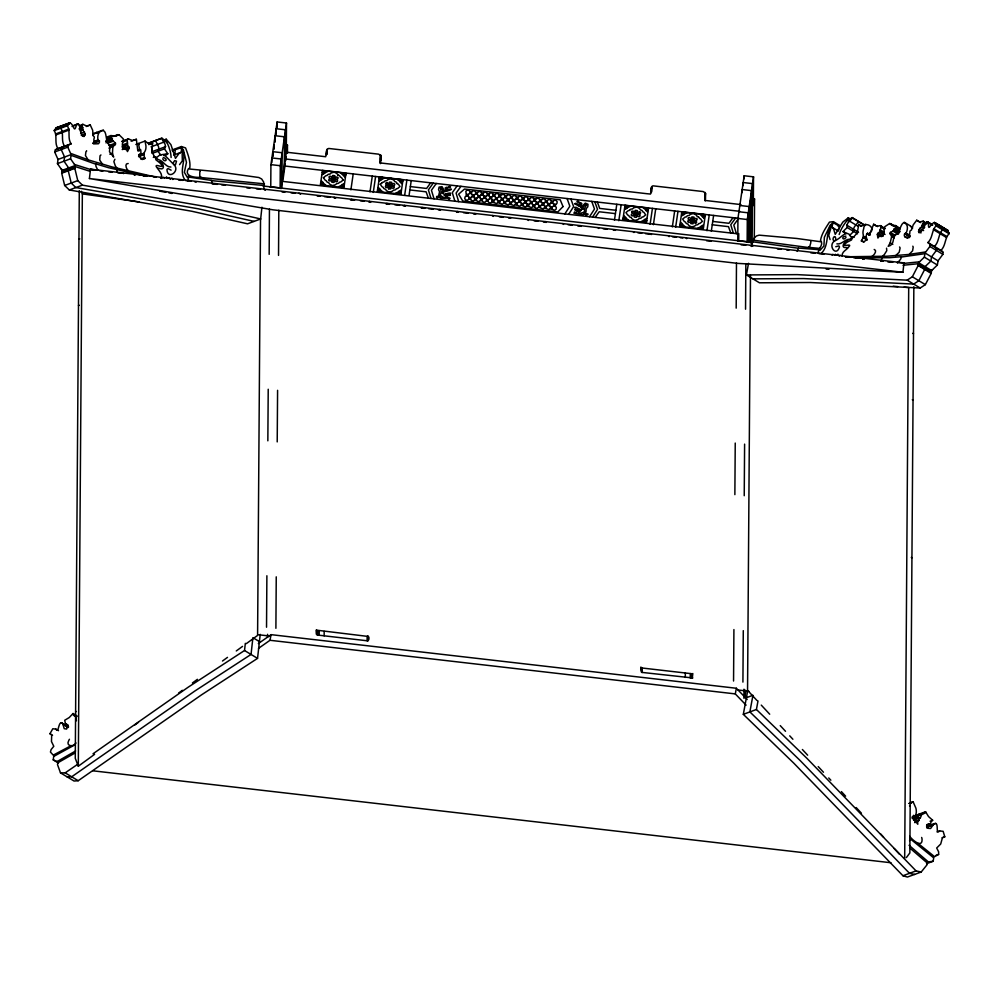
<?xml version="1.0" encoding="UTF-8"?>
<svg xmlns="http://www.w3.org/2000/svg" width="999" height="999" viewBox="0 0 999 999"><rect width="100%" height="100%" fill="white"/><g stroke="black" fill="none" stroke-linecap="round" stroke-linejoin="round"><path stroke-width="1.5" d="M749.675 240.871L750.274 232.492A50.35 2.872 -83.4 0 1 750.424 231.83L750.424 235.739M79.296 190.659L75.275 758.316L78.297 766.221L94.593 754.332M78.297 766.221L82.343 193.881L81.331 191.246M260.539 219.006L257.592 635.414L246.316 643.643M269.443 209.141L269.168 254.333M267.557 637.337L267.582 634.315M270.754 187.337L270.916 164.635L277.135 121.953L286.501 123.027L286.301 151.798L287.45 144.843L287.487 153.359M271.853 162.612L271.89 157.929L281.256 159.016L281.044 188.636M272.764 156.344L272.802 151.673L282.168 152.747L281.93 187.05M275.125 141.983L275.125 135.727L284.49 136.801L284.278 167.982M276.111 134.952L276.149 128.721L285.514 129.795L285.289 160.976M277.098 128.009L277.135 121.953M278.808 210.227L278.534 255.407M280.12 188.424L280.282 165.709L286.501 123.027M316.745 634.627L316.408 629.795L316.371 634.228L317.67 635.064L367.182 640.784C369.58 641.358 369.618 635.014 367.22 636.338L316.77 630.194M317.67 635.064L317.694 630.631M319.18 635.252L319.218 630.806M326.473 154.121L326.86 149.675L328.671 148.451L378.683 154.171L380.881 155.694L379.932 162.887L646.977 193.719L650.499 194.068L651.61 186.888L652.909 185.826L703.271 191.571L705.544 193.307L704.72 200.399L740.933 204.583M326.636 154.683L326.661 150.25M326.86 149.675L326.835 154.121L327.123 149.226M324.151 635.814L324.176 631.38M367.182 640.784L367.22 636.338M367.657 640.796L367.694 636.363M368.082 640.709L368.107 636.263M380.282 154.67L380.432 163.636M380.532 159.365L380.569 154.932M380.819 160.989L380.769 155.27M380.869 160.664L380.881 155.694M640.859 667.107L641.795 672.389L692.794 677.959M641.42 672.202L641.121 667.482M641.795 672.389L641.445 667.757M642.257 672.477L641.82 667.944M651.311 192.745L651.435 187.725M651.398 192.158L651.61 186.888M651.785 186.501L651.448 191.833M685.289 677.434L685.326 672.989M690.259 677.996L690.297 673.563L642.282 668.031M691.783 678.171L691.808 673.738L690.297 673.563M692.295 678.134L692.831 673.513M705.269 200.886L705.069 192.407M705.506 199.276L705.544 193.307M736.475 262.949L736.188 308.142M737.774 241.159L737.936 218.444L744.168 175.762L753.533 176.835L753.321 205.607L754.482 198.651L754.57 199.325L754.282 239.935M738.711 241.358L738.761 233.566M742.132 192.645L742.157 189.535L751.523 190.609L751.148 243.619M743.156 185.639L743.181 182.53L752.547 183.604L752.122 242.844M744.143 178.796L744.168 175.762M745.841 264.036L745.554 309.215M743.905 698.276L743.98 689.198M747.14 242.233L747.302 219.518L753.533 176.835M744.904 689.847L744.842 697.639L745.754 691.37M748.064 242.445L748.276 212.824L738.91 211.751M748.938 242.42L749.188 206.556L739.822 205.482M749.4 242.195L749.4 238.749L749.088 240.047A51.261 2.922 -83.4 0 0 748.925 240.821L748.925 240.821M749.612 211.576L749.238 218.981A51.261 2.922 -83.4 0 1 749.075 220.392L749.063 220.504M750.636 204.533L750.586 208.866A50.35 2.872 -83.4 0 1 750.436 210.14L749.874 213.574L749.887 209.653M750.486 275.474L747.552 690.321L757.042 700.561M751.248 234.578L751.535 193.856L749.138 210.277M904.682 858.328L908.703 287.55L904.045 287.15M913.848 286.701L909.852 852.934L906.393 857.567M869.63 234.865A10.202 6.044 -58.8 0 1 870.204 232.63C876.498 227.547 863.935 219.955 863.698 228.696A10.202 6.044 -58.8 0 0 863.311 234.99L863.148 237.625L861.275 241.109L863.573 241.908L867.07 239.698L866.071 236.476L866.545 234.628L867.582 233.229L869.018 235.24L869.517 234.578L873.65 224.238L876.623 226.249L880.369 225.624L881.393 226.249L879.445 232.118L877.297 234.278L877.921 238.037L879.744 235.639L881.892 236.438L883.366 234.952L884.752 226.723L889.622 223.514L892.357 225.574L895.279 225.437L896.34 226.074L895.966 227.522L892.956 231.106L890.371 232.417L890.084 233.691L891.657 236.426L890.209 242.844L888.173 246.316C895.703 244.668 891.57 236.438 896.066 234.328C900.261 233.079 901.11 218.531 906.155 224.101L906.967 225.387A9.728 5.769 -58.8 0 1 906.655 231.793C906.018 233.966 903.158 233.529 904.694 236.651L908.89 237.849L908.678 235.002C911.213 233.729 908.253 230.944 911.463 230.007L913.236 224.85L916.707 220.242L919.654 221.953L923.163 221.154L923.838 221.678L921.69 226.661L918.743 229.795L919.018 232.792C924.2 231.231 923.126 223.526 927.596 221.803L928.483 222.54C928.258 232.68 929.794 224.213 934.39 222.415L936.038 225.836C931.605 230.394 932.854 237.862 927.909 242.545L941.745 250.836L942.881 252.085L942.894 254.333L938.036 260.839L937.374 265.022L931.617 270.567L931.18 273.401L925.361 284.64L920.179 288.024L810.264 282.505L759.44 282.792L746.428 274.925L748.513 263.299M935.239 223.926L948.251 231.793L949.05 233.704C944.617 238.262 945.866 245.729 940.921 250.412M751.023 201.935L750.998 205.719L751.285 204.37A26.561 1.511 -83.4 0 0 751.485 203.247L751.498 203.134M586.176 215.172L586.413 214.098A1.848 1.636 0.4 0 0 584.989 214.111L584.278 214.048A1.636 1.449 0.4 0 1 582.654 214.523L573.913 213.237L574.675 211.888L575.736 212.675L577.872 211.613L574.725 209.665L576.273 209.578L574.7 207.492L576.061 207.268L581.368 210.215L578.384 209.328L580.631 210.964L579.333 210.552A2.085 1.848 0.4 0 1 579.532 210.839L579.582 211.001M122.003 141.296L128.571 138.998L132.505 140.509L136.364 139.286L137.75 150.275L138.099 151.024L140.759 149.862L140.959 152.934L138.686 154.982L140.484 158.079L144.805 158.554L143.819 154.745L144.443 152.16A10.202 6.856 69.7 0 0 145.954 145.991L145.03 141.071L135.852 144.48M684.078 213.823L684.04 213.798A1.923 1.698 0.4 0 0 684.49 214.073L685.963 213.299M108.916 148.152L112.85 146.703L115.422 144.43L115.497 143.132L112.487 140.422L110.889 135.564L115.409 136.051L119.043 134.728L123.414 138.998L122.452 143.307L122.815 148.376L126.186 148.814L127.46 151.573L129.296 148.102L127.597 145.492L127.248 139.361M72.59 125.849L77.835 123.901C82.105 126.398 78.821 134.066 83.904 136.563L85.127 133.741L82.842 130.007L82.005 124.675L82.917 124.351L86.513 125.961L90.285 125.025L92.682 130.307L93.057 135.714C96.304 137.412 92.17 139.323 94.58 141.209L93.481 143.893L98.464 143.756C101.074 141.009 97.865 140.946 97.79 138.599A9.728 6.543 69.7 0 1 99.4 132.343L100.687 131.294C108.529 127.31 103.896 143.806 110.764 145.829L109.927 146.353L109.49 151.773L113.661 157.08L112.475 153.247L112.85 146.703M268.219 389.248L267.844 440.834M266.883 575.761L266.533 627.222M277.585 390.322L277.21 441.908M276.248 576.835L275.899 628.296M735.239 443.057L734.864 494.642M733.915 629.57L733.553 681.031M744.605 444.13L744.23 495.716M743.281 630.644L742.919 682.105M749.824 228.671L749.475 232.193M261.925 207.23L260.664 218.956L247.552 223.813L191.796 211.251L69.306 189.985L64.66 185.477L61.701 173.227L62.1 170.379L57.455 163.636L58.017 159.453L54.683 151.985L55.382 149.825L57.005 148.901L71.141 143.831C67.145 138.137 70.792 131.119 67.333 125.749L70.18 122.852C74.538 125.624 73.926 134.203 76.636 124.388L77.835 123.901M63.624 125.275L60.777 128.172C64.236 133.541 60.602 140.559 64.585 146.254L61.926 147.402L61.226 149.563L64.573 157.018L64.011 161.214L68.656 167.957L68.257 170.792L71.216 183.054L75.862 187.562L198.351 208.816L254.108 221.391M260.664 218.956L204.895 206.393L82.418 185.14L77.772 180.619L74.813 168.369L75.2 165.522L70.567 158.779L71.116 154.595L67.782 147.128L68.481 144.967L71.141 143.831M58.516 730.694L55.907 729.12L52.81 728.746L49.95 733.703L51.686 735.064L51.473 741.545L53.796 746.29L51.124 749.562L50.425 752.047L53.796 755.731L53.234 759.877L57.905 761.825L57.517 764.647L60.502 772.864L74.051 781.031L78.197 780.719L201.436 694.904L257.542 658.378L260.227 634.365M948.251 231.793L948.063 230.532L935.052 222.665M750.249 220.117L750.299 220.717M443.231 193.182L443.668 191.945L445.329 191.421M750.012 224.126L749.737 226.81L749.949 225.337M173.464 163.461L173.476 163.337A6.781 4.558 69.7 0 1 173.726 162.013L174.65 160.652L176.498 161.176L175.537 164.573L173.988 164.748L165.522 156.069A14.123 9.503 69.7 0 0 164.036 155.394L163.811 155.32M862.686 258.479L862.661 258.766A6.618 3.921 -58.8 0 1 862.624 259.091M76.149 716.795L73.551 715.222L73.039 713.511L76.948 715.871M749.799 226.661L749.575 230.806M323.339 173.913L322.415 174.563M379.258 181.081L380.194 180.357M881.792 258.192L881.767 258.491A6.306 3.734 -58.8 0 1 881.48 259.802L881.006 261.026M751.111 221.828L749.3 234.428L749.387 221.728L751.198 209.428M749.774 219.28L749.987 218.057M749.687 225.974L749.737 225.549M703.546 217.782L704.258 218.556M263.923 188.761L263.686 182.093L261.676 179.008L258.853 177.51L216.521 171.616L189.598 169.031C191.046 162.013 187.937 154.483 185.589 147.927L181.381 146.541L172.215 149.937M749.75 219.493L749.824 220.267A18.969 1.086 -83.4 0 0 749.937 219.892L749.949 219.855M751.373 221.84L748.925 239.96M751.36 223.277L750.099 232.068M71.591 155.507L95.854 164.223A6.144 4.133 69.7 0 0 96.041 166.533L97.902 170.354M750.224 223.888L750.699 212.812L749.774 228.346L750.686 221.803L750.686 224.438L750.324 226.586L750.461 223.639L749.662 229.558M93.019 753.77L188.424 687.037L244.53 650.511L245.329 643.319M749.05 221.441L751.485 204.758M749.05 222.877L751.473 206.194M89.41 178.546L90.509 169.181L904.008 262.912L902.909 272.277L738.336 263.436L273.039 209.827L89.41 178.546L902.909 272.277M858.84 224.213L857.204 233.054L853.208 237.45L851.473 237.6L849.45 234.378L842.981 231.606L847.164 227.51L857.579 233.803M751.548 246.441L752.384 241.758L798.388 248.252A7.767 4.608 -58.8 0 1 798.213 249.138L797.127 251.373M751.348 224.9L751.323 225.05A26.561 1.511 -83.4 0 0 751.123 226.711L750.798 233.142M831.018 226.348L831.006 226.498A58.192 34.515 -58.8 0 1 830.631 229.021L828.745 235.327L830.069 239.573M449.063 199.088L447.589 198.164L441.308 198.239A1.636 1.449 0.4 0 1 439.922 197.44L439.16 197.303A1.848 1.636 0.4 0 0 437.787 196.978C438.249 198.801 434.877 197.053 437.325 196.753C434.84 194.73 445.067 199.65 438.748 195.18L439.572 191.746L438.549 189.648L439.073 187.1L442.008 186.613L444.068 190.122L445.367 190.572L446.166 189.947L445.104 188.099L446.503 187.213C448.251 188.561 448.239 185.764 450.124 186.576C452.035 187.088 448.039 187.587 446.703 188.549A2.922 2.572 0.4 0 1 447.365 190.322L445.579 191.408L443.081 190.934L441.408 187.837L440.297 187.75L441.246 191.945L440.359 194.867C441.283 197.028 446.865 199.176 445.804 195.479M831.855 227.135L833.416 221.666L839.922 225.599L838.361 231.069L831.855 227.135L833.553 228.858L835.251 234.353L842.844 222.065L848.326 217.782L850.923 219.355M926.71 827.921L928.121 825.936L929.844 826.485M926.76 862.761L926.597 863.685L933.153 861.263L933.815 857.13L938.635 854.382L938.623 851.81L936.687 848.014L940.708 844.005L942.444 837.699L944.779 836.812L943.143 831.33L939.634 830.931C934.889 835.676 939.847 820.504 933.865 823.95L930.606 828.521L927.871 828.283L927.596 824.587L930.531 823.875L931.118 821.615L932.666 820.266L928.508 816.533L925.586 811.737L912.487 816.595M272.752 155.382L273.189 152.397M273.614 149.413L274.275 144.942M274.713 141.958L275.15 138.973M272.739 156.543L273.164 153.596M273.813 149.188L274.238 146.241M281.044 188.174L286.301 152.198L325.686 156.731L326.536 150.874M285.277 163.399L282.792 181.406L738.161 233.866M285.677 160.689L286.263 156.631M350.886 189.86L353.209 173.913M369.992 191.845L372.29 176.111M373.264 192.432L375.599 176.486M404.77 194.518L406.88 180.095M409.128 195.017L411.238 180.594M468.081 196.104L469.105 197.44L468.856 199.163L467.482 200.2L465.784 200L464.76 198.664L465.01 196.978L466.383 195.916L465.846 191.209L467.22 190.147L468.918 190.347L469.942 191.683L469.692 193.394L468.319 194.43L466.608 194.243M468.331 194.443L468.081 196.154L466.358 195.966M474.15 195.117L472.427 194.917L471.416 193.581L471.665 191.883L473.039 190.834L474.737 191.034L475.761 192.357L475.512 194.068L474.138 195.117L474.675 199.825L473.301 200.874L471.603 200.674L470.579 199.35L470.816 197.64L472.19 196.591M472.427 194.917L472.177 196.628L473.901 196.828M483.828 197.939L482.455 198.988L480.731 198.789L480.482 200.499L479.108 201.548L477.41 201.348L476.386 200.012L476.635 198.314L474.925 198.114M483.041 194.93L483.291 193.219L484.665 192.17L486.363 192.37L487.387 193.706L487.137 195.404L485.764 196.453L481.331 194.73L481.58 193.019L480.544 191.696L478.846 191.508L477.472 192.557L477.222 194.268L475.512 194.068M476.635 198.326L478.009 197.265L478.246 195.592L477.235 194.256M480.731 198.789L479.707 197.465L479.957 195.779L481.331 194.73M485.526 198.127L486.55 199.463L486.301 201.161L484.927 202.21L483.229 202.023L482.205 200.687L482.455 198.976M484.065 196.254L483.816 197.964L485.526 198.164L485.776 196.453M491.595 197.128L489.872 196.928L488.861 195.592L489.11 193.893L490.484 192.844L492.182 193.032L493.206 194.368L492.957 196.079L491.583 197.128L492.12 201.835L490.746 202.884L489.048 202.685L488.024 201.361L488.274 199.65L489.647 198.601M489.872 196.928L489.622 198.639L491.346 198.838M493.831 202.035L494.08 200.324L495.454 199.276L497.152 199.475L498.176 200.799L497.927 202.51L496.553 203.559L492.12 201.835M500.736 195.23L500.487 196.94L501.523 198.264L503.221 198.464L504.595 197.402L504.832 195.704L503.808 194.38L499.025 195.03L498.776 196.741L497.402 197.79L495.691 197.602L494.68 196.266L494.93 194.555L493.206 194.368M495.691 197.602L495.442 199.313L497.165 199.513L497.415 197.802M499.65 202.71L499.9 200.999L501.273 199.95L502.972 200.137L503.996 201.473L503.746 203.184L502.372 204.221L497.927 202.51M501.51 198.264L501.261 199.987L502.972 200.175L503.221 198.464M505.469 203.371L505.719 201.661L507.092 200.599L508.791 200.799L509.815 202.135L509.565 203.846L508.191 204.882L503.746 203.184M506.306 197.615L506.555 195.904L507.929 194.842L509.627 195.042L510.651 196.378L510.402 198.089L509.028 199.126L504.582 197.415M507.317 198.938L507.067 200.649L508.791 200.849L509.04 199.138M511.276 204.046L511.525 202.335L512.899 201.298L514.597 201.498L515.621 202.834L515.372 204.545L513.998 205.582L509.565 203.846M512.125 198.289L512.375 196.566L513.748 195.542L515.447 195.729L516.471 197.065L516.221 198.776L514.847 199.812L510.402 198.089M513.136 199.638L512.887 201.348L514.597 201.548L514.847 199.825M517.095 204.745L517.345 203.022L518.718 201.973L520.417 202.173L521.441 203.509L521.191 205.207L519.817 206.256L515.372 204.545M517.932 198.976L518.181 197.265L519.555 196.216L521.253 196.416L522.277 197.752L522.027 199.45L520.654 200.499L516.221 198.776M518.956 200.3L518.706 202.01L520.417 202.21L520.666 200.499M522.914 205.407L523.164 203.696L524.537 202.647L526.223 202.847L527.26 204.183L527.01 205.881L525.636 206.93L521.191 205.207M523.751 199.65L524 197.939L525.374 196.89L527.072 197.078L528.096 198.414L527.847 200.125L526.473 201.174L522.027 199.45M524.762 200.974L524.512 202.685L526.236 202.884L526.485 201.174M528.721 206.081L528.971 204.37L530.344 203.321L532.042 203.509L533.066 204.845L532.817 206.556L531.443 207.605L527.01 205.881M529.57 200.324L529.82 198.601L531.193 197.552L532.892 197.752L533.916 199.088L533.666 200.787L532.292 201.835L527.847 200.125M530.581 201.648L530.332 203.359L532.055 203.559L532.305 201.835M540.359 207.417L540.609 205.707L541.982 204.658L543.681 204.857L544.705 206.194L544.455 207.892L543.081 208.941L538.636 207.218L538.886 205.507L537.862 204.183L536.163 203.983L534.79 205.045L534.54 206.756L532.817 206.556M535.377 200.986L535.626 199.276L537 198.227L538.698 198.426L539.722 199.763L539.472 201.461L538.099 202.51L533.666 200.787M536.401 202.31L536.151 204.021L537.862 204.221L538.111 202.51M541.196 201.661L541.446 199.95L542.819 198.901L544.517 199.088L545.541 200.424L545.292 202.135L543.918 203.184L539.472 201.461M542.207 202.984L541.957 204.695L543.681 204.895L543.931 203.184M546.166 208.092L546.416 206.381L547.789 205.332L549.487 205.519L550.511 206.855L550.274 208.566L548.901 209.615L544.455 207.892M547.015 202.335L547.265 200.612L548.638 199.563L550.337 199.763L551.361 201.099L551.111 202.797L549.737 203.846L545.292 202.135M548.026 203.659L547.777 205.369L549.5 205.569L549.75 203.846M551.985 208.766L552.235 207.043L553.608 205.994L555.307 206.181L556.331 207.517L556.093 209.216L554.707 210.277L550.274 208.566M552.822 202.997L553.071 201.286L554.457 200.225L556.143 200.424L557.18 201.761L556.93 203.446L555.556 204.508L551.111 202.797M553.846 204.32L553.596 206.031L555.307 206.231L555.556 204.52M614.46 220.23L616.795 204.271M618.818 220.729L621.153 204.783M650.099 224.325L652.434 208.379M653.408 224.713L655.731 208.766M672.339 226.898L674.675 210.939M675.649 227.273L677.971 211.326M706.955 230.719L709.253 214.935M711.313 231.219L713.611 215.434M749.125 211.438L751.485 195.242M749.113 213.212L751.473 197.015M749.1 215.097L751.46 198.913M749.525 241.895L751.236 230.12M749.725 242.307L751.223 232.005M749.924 242.457L751.211 233.629M55.907 729.12C58.904 734.64 58.217 719.118 62.7 723.576L64.236 728.696L66.633 729.058L67.87 725.536L65.559 724.213L64.71 720.267L69.256 717.532L73.039 713.511M927.909 242.545L929.869 244.218L929.882 246.466L925.024 252.972L924.362 257.155L918.593 262.7L918.168 265.534L912.337 276.785L907.167 280.157L797.252 274.638L746.428 274.925M173.801 155.132L174.875 154.62L175.275 149.288M163.561 140.16L166.184 139.186L170.904 144.643L175.474 158.341L179.033 153.446L181.418 152.185L181.381 146.541M182.567 151.636L182.542 151.786A58.192 39.148 69.7 0 0 182.18 154.308L182.33 160.851L179.57 164.635M264.273 185.527L211.738 180.657A7.767 5.22 69.7 0 0 211.651 181.556L211.813 183.104M152.647 142.845L151.748 151.773L154.783 156.98L156.656 157.542L159.865 154.92L167.832 153.809L164.473 148.851L152.685 153.222M924.375 253.758L901.385 257.03A6.144 3.646 -58.8 0 1 900.599 259.228L897.539 262.899M933.153 861.263L927.422 862.012L926.985 864.834L921.19 872.027L907.404 877.047L902.946 875.748L793.793 763.161L743.318 714.347L747.727 690.534M921.19 872.027L916.058 870.891L806.892 758.303L756.418 709.49L758.004 700.923M380.169 180.482L381.456 179.945L381.256 179.033M258.529 648.339L269.992 640.284L271.079 634.652L736.363 688.261L747.19 699.5M746.103 705.144L735.289 693.905L736.363 688.261M117.033 170.067L116.97 170.367A6.306 4.233 69.7 0 0 116.883 171.703L116.92 172.328M835.576 239.748L835.601 239.623A6.781 4.021 -58.8 0 0 835.738 238.286C834.964 233.291 830.756 240.572 834.677 240.884C838.461 239.385 841.071 236.363 844.33 234.29A14.123 8.379 -58.8 0 1 845.766 233.941L845.978 233.916M748.938 238.524L749.65 235.14M912.711 817.644L924.5 813.273L925.586 811.737M58.029 148.689C54.046 142.982 57.68 135.976 54.221 130.607L56.281 127.772L69.381 122.914M909.227 803.321L913.161 801.86L915.908 808.203A9.728 6.543 69.7 0 1 915.596 815.196L914.734 816.233L913.523 815.346L913.635 818.843L917.806 824.262L917.594 820.816C922.314 819.367 915.808 815.421 913.223 819.605M924.5 813.273L922.139 813.636L920.366 817.806L915.121 819.742M445.267 195.592L445.379 195.379A2.085 1.848 0.4 0 1 445.654 195.142L444.305 195.242L448.014 194.468M341.608 173.626L342.819 174.713A1.923 1.698 0.4 0 0 343.294 174.563L343.331 174.538M398.439 180.232L399.65 181.294A1.923 1.698 0.4 0 0 400.124 181.144L400.162 181.131M818.393 253.384C817.357 248.976 822.901 246.229 821.478 241.895A12.675 7.517 -58.8 0 0 821.116 241.258M839.16 234.49L840.134 231.855A31.731 18.819 -58.8 0 1 841.72 228.459L843.918 224.775A35.327 20.954 -58.8 0 1 845.716 222.215L846.153 221.641M151.898 153.097L151.91 148.963M166.184 139.186L167.058 142.944L162.05 138.062L148.401 143.219L161.501 138.362L165.01 144.106L165.534 146.678L164.473 148.851M913.81 820.229L915.584 816.071L917.681 815.684M333.004 175.524L334.54 175.699A1.748 1.548 0.4 0 1 334.927 175.886L334.665 177.085A8.229 7.268 0.4 0 1 334.103 177.485L334.103 177.485M842.082 256.156C841.795 251.124 846.74 250.324 848.913 246.641C853.134 242.57 838.598 248.614 846.665 242.532A24.913 14.773 -58.8 0 1 849.612 240.934L851.548 239.922L852.072 238.411M200.287 170.829L200.324 170.742A19.58 13.174 69.7 0 0 199.763 172.54L199.763 176.036L201.586 177.585L264.46 183.853M327.872 171.416L325.274 172.727A1.923 1.698 0.4 0 1 324.862 172.477L324.862 172.477M338.661 186.726L341.258 185.414A1.923 1.698 0.4 0 1 341.67 185.664L341.708 185.702M384.702 177.922L382.118 179.233A1.923 1.698 0.4 0 1 381.693 178.983L381.668 178.958M395.492 193.307L398.089 192.008A1.923 1.698 0.4 0 1 398.501 192.258L398.539 192.283M630.394 206.269L627.797 207.58A1.923 1.698 0.4 0 1 627.372 207.33L627.372 207.33M641.183 221.578L643.781 220.267A1.923 1.698 0.4 0 1 644.193 220.529L644.23 220.554M687.087 212.762L686.051 213.311M697.864 228.147L700.461 226.835A1.923 1.698 0.4 0 1 700.886 227.098L700.911 227.123M752.384 241.758L753.808 238.561L756.355 236.001L759.153 235.152L796.752 238.461L820.354 241.708C821.041 234.54 825.649 228.034 829.457 222.103L833.416 221.666M443.743 191.259C442.37 191.021 441.433 194.68 443.206 193.169M155.744 158.179L155.856 159.765L157.68 161.214A24.913 16.758 69.7 0 1 160.414 163.474C167.158 170.742 151.823 161.338 157.343 168.182C159.665 171.553 162.512 173.851 161.388 178.434M847.164 227.51L846.852 225.187L847.989 222.789L852.522 217.982L864.235 225.05M631.793 212.2L633.004 213.237A10.19 8.991 0.4 0 0 633.791 213.224L633.865 213.212M325.462 170.941L325.487 170.904A3.596 3.172 0.4 0 1 324.787 171.753L323.926 172.265A3.072 2.71 0.4 0 1 322.602 172.465L322.365 172.452M341.046 187.238L341.071 187.2A3.596 3.172 0.4 0 1 341.745 186.388L342.607 185.876A3.072 2.71 0.4 0 1 343.931 185.677L344.205 185.702M382.305 177.447L382.317 177.422A3.596 3.172 0.4 0 1 381.63 178.259L380.769 178.771A3.072 2.71 0.4 0 1 379.445 178.983L379.195 178.958M397.877 193.818L397.902 193.781A3.596 3.172 0.4 0 1 398.576 192.982L399.438 192.47A3.072 2.71 0.4 0 1 400.749 192.258L401.036 192.283M627.984 205.794L627.996 205.757A3.596 3.172 0.4 0 1 627.31 206.606L626.448 207.118A3.072 2.71 0.4 0 1 625.124 207.33L624.875 207.305M643.568 222.09L643.581 222.053A3.596 3.172 0.4 0 1 644.255 221.254L645.117 220.729A3.072 2.71 0.4 0 1 646.44 220.529L646.728 220.554M684.677 212.287L684.702 212.25A3.596 3.172 0.4 0 1 684.003 213.099L683.141 213.611A3.072 2.71 0.4 0 1 681.817 213.823L681.58 213.798M700.249 228.659L700.274 228.621A3.596 3.172 0.4 0 1 700.948 227.822L701.81 227.297A3.072 2.71 0.4 0 1 703.134 227.098L703.408 227.123M331.743 180.007L331.768 179.957A7.255 6.406 0.4 0 1 331.381 180.544L329.97 181.056A1.561 1.374 0.4 0 1 329.658 180.807C327.722 181.119 329.121 178.022 330.507 178.958A10.19 8.991 0.4 0 1 331.268 179.158L331.331 179.171M335.04 178.047L335.077 177.997A7.255 6.406 0.4 0 1 335.427 177.46L336.85 176.948A1.561 1.374 0.4 0 1 337.15 177.198C339.123 176.873 337.674 179.995 336.313 179.046A10.19 8.991 0.4 0 1 335.552 178.858L335.477 178.833M388.449 186.488L388.424 186.538A7.255 6.406 0.4 0 1 388.062 187.075L386.65 187.587A1.561 1.374 0.4 0 1 386.338 187.337C384.403 187.637 385.789 184.565 387.175 185.489A10.19 8.991 0.4 0 1 387.937 185.677L388.012 185.702M391.72 184.578L391.745 184.528A7.255 6.406 0.4 0 1 392.108 183.991L393.519 183.479A1.561 1.374 0.4 0 1 393.831 183.729C395.791 183.404 394.368 186.538 392.994 185.577A10.19 8.991 0.4 0 1 392.232 185.389L392.157 185.364M634.29 214.822L634.253 214.86A7.255 6.406 0.4 0 1 633.903 215.409L632.492 215.909A1.561 1.374 0.4 0 1 632.18 215.672C630.232 215.971 631.643 212.874 633.016 213.811A10.19 8.991 0.4 0 1 633.778 214.011L633.853 214.023M637.562 212.899L637.587 212.849A7.255 6.406 0.4 0 1 637.949 212.312L639.36 211.813A1.561 1.374 0.4 0 1 639.672 212.05M690.796 221.378L690.821 221.328A7.255 6.406 0.4 0 1 690.434 221.915L689.023 222.427A1.561 1.374 0.4 0 1 688.723 222.178C686.775 222.477 688.174 219.405 689.56 220.329A10.19 8.991 0.4 0 1 690.321 220.517L690.384 220.542M694.093 219.418L694.13 219.368A7.255 6.406 0.4 0 1 694.48 218.831L695.903 218.319A1.561 1.374 0.4 0 1 696.203 218.569C698.176 218.244 696.728 221.353 695.366 220.417A10.19 8.991 0.4 0 1 694.605 220.23L694.542 220.205M849.487 235.539L853.67 231.443L853.358 229.121L854.495 226.723L858.653 221.503M69.443 739.26L69.381 739.372A7.83 4.645 -58.8 0 0 68.644 740.796C65.634 746.228 73.564 747.427 75.961 742.956M848.326 217.782L846.565 221.241L852.147 217.57L865.159 225.437M564.847 213.898L569.83 206.194L567.082 198.551M568.643 214.335L573.626 206.631L570.879 198.988M589.51 216.746L594.492 209.041L591.745 201.386M592.544 217.095L597.527 209.39L594.792 201.736M850.736 238.586A9.353 5.544 -58.8 0 1 849.762 239.211C844.867 239.098 841.62 244.842 836.875 243.868M831.28 224.925L831.193 225.062A12.45 7.38 -58.8 0 0 830.194 226.748C825.836 235.402 828.596 245.704 821.765 252.872M324.725 170.841L324.737 170.817A4.133 3.646 0.4 0 1 324.275 171.366L323.177 171.84A6.956 6.144 0.4 0 1 322.452 171.915L322.402 171.915M341.795 187.325L341.808 187.3A4.133 3.646 0.4 0 1 342.257 186.776L343.356 186.301A6.956 6.144 0.4 0 1 344.081 186.226L344.131 186.226M381.581 177.335L381.556 177.36A4.133 3.646 0.4 0 1 381.118 177.872L380.007 178.346A6.956 6.144 0.4 0 1 379.283 178.421L379.283 178.421M398.626 193.906L398.638 193.881A4.133 3.646 0.4 0 1 399.088 193.356L400.187 192.882A6.956 6.144 0.4 0 1 400.911 192.819L400.949 192.819M627.247 205.694L627.26 205.669A4.133 3.646 0.4 0 1 626.798 206.219L625.686 206.693A6.956 6.144 0.4 0 1 624.962 206.768L624.962 206.768M644.318 222.178L644.33 222.153A4.133 3.646 0.4 0 1 644.78 221.628L645.878 221.154A6.956 6.144 0.4 0 1 646.603 221.091L646.64 221.079M683.94 212.188L683.953 212.175A4.133 3.646 0.4 0 1 683.491 212.712L682.392 213.187A6.956 6.144 0.4 0 1 681.668 213.262L681.668 213.262M700.998 228.746L701.011 228.721A4.133 3.646 0.4 0 1 701.46 228.197L702.572 227.722A6.956 6.144 0.4 0 1 703.284 227.66L703.333 227.647M433.241 183.129L428.384 189.897L430.994 198.476M436.276 183.479L431.431 190.247L434.041 198.826M457.142 185.876L452.297 192.657L454.907 201.236M460.939 186.313L456.093 193.094L458.703 201.673M735.614 217.969L730.769 224.738L733.378 233.316M738.648 218.319L733.803 225.087L736.413 233.666M430.631 182.829L426.598 188.461L410.364 186.588M595.154 217.395L599.188 211.763L615.421 213.624M733.016 217.67L728.97 223.301L712.737 221.428M445.429 195.954L445.629 195.704A13.112 11.576 0.4 0 1 445.929 195.342L448.339 194.88M382.043 182.78L380.257 184.253M910.464 226.411L912.661 228.034M586.201 215.185C592.969 212.874 579.158 214.822 586.001 212.15L586.188 208.641L587.787 206.843L587.999 204.258L585.302 203.122L582.305 206.056L580.931 206.194L580.332 205.407L581.893 203.858L580.794 202.685C578.746 203.609 579.52 200.886 577.472 201.249C575.524 201.249 579.233 202.785 580.207 203.933A2.922 2.572 0.4 0 0 579.058 205.507L580.481 206.943L583.029 207.055L585.526 204.445L586.638 204.608L584.502 208.454L584.527 211.476C583.104 213.324 576.997 214.198 579.083 210.839M836.75 255.332L837.974 254.171M834.677 240.884C827.334 245.542 836.463 257.567 839.51 246.84L838.86 245.891L835.788 246.716M832.055 255.095L832.979 254.283M834.54 255.082L835.451 254.27M839.21 256.081L840.122 255.257M819.779 250.524L823.913 246.016L824.362 237.325L830.157 225.237L833.041 222.577L839.647 226.386M446.353 194.718L446.928 194.181C437.2 196.416 454.483 190.597 449.8 194.318C447.015 195.592 451.748 194.405 450.149 195.342C448.588 195.367 445.329 196.303 447.814 197.727C450.149 197.615 450.749 198.714 449.063 199.113M86.613 150.999L86.688 150.936A7.83 5.27 69.7 0 0 85.889 151.91L85.439 155.507L88.124 159.84L111.925 166.908L156.231 177.223M92.857 134.778L96.791 132.368L97.315 133.267M114.885 159.253L113.861 161.613L115.31 165.859A9.553 6.431 69.7 0 0 116.446 167.382L116.733 167.695M494.93 194.568L496.303 193.519L498.002 193.706L499.025 195.042M538.636 207.218L537.262 208.267L535.564 208.079L534.54 206.743M322.852 183.416L323.276 182.592L321.478 181.006M343.706 174.7L343.256 175.549L345.055 177.135M379.695 189.922L380.119 189.111L378.321 187.512M625.374 218.269L625.799 217.445L624 215.859M646.228 209.565L645.766 210.402L647.577 211.988M702.921 216.134L702.459 216.97L703.558 217.657M752.684 240.097L807.841 247.44L809.814 246.328L810.763 242.932A19.58 11.613 -58.8 0 0 810.776 241.171L810.776 241.071M134.715 725.049L138.474 722.314M178.596 693.044L182.367 690.297M192.395 682.979L197.415 679.32M222.49 661.026L227.497 657.367M236.276 650.961L242.545 646.39M845.304 256.78L886.987 256.206L909.14 254.433L912.599 250.799L913.186 247.228A7.83 4.645 -58.8 0 0 912.811 246.191L912.811 246.191M865.808 224.126L860.876 226.311L858.803 224.5L861.413 226.074M258.329 643.581L271.079 634.652M882.679 255.944L883.016 255.707A9.553 5.669 -58.8 0 0 884.39 254.47L886.775 250.674L886.55 248.164M60.502 772.864L65.185 772.851L77.835 764.185M400.537 181.294L400.075 182.13L401.885 183.716M682.03 224.787L682.492 223.938L680.694 222.352M917.956 815.696L919.03 814.173L919.667 815.184M332.567 180.482L332.63 180.457A8.229 7.268 0.4 0 0 332.005 180.894L331.743 182.093A1.748 1.548 0.4 0 0 332.13 182.268L333.666 182.455A1.748 1.548 0.4 0 0 334.091 182.367L334.19 181.144A8.229 7.268 0.4 0 0 333.753 180.619L333.753 180.619M390.884 184.078L390.934 184.041A8.229 7.268 0.4 0 0 391.508 183.629L391.758 182.43A1.748 1.548 0.4 0 0 391.383 182.268L389.835 182.068A1.748 1.548 0.4 0 0 389.41 182.155L389.31 183.379A8.229 7.268 0.4 0 0 389.747 183.903L389.785 183.953M389.235 186.975L389.185 187.013A8.229 7.268 0.4 0 0 388.611 187.412L388.349 188.624A1.748 1.548 0.4 0 0 388.736 188.786M636.563 212.375L636.613 212.35A8.229 7.268 0.4 0 0 637.187 211.938L637.449 210.739A1.748 1.548 0.4 0 0 637.062 210.564L635.514 210.377A1.748 1.548 0.4 0 0 635.089 210.464L635.002 211.688A8.229 7.268 0.4 0 0 635.439 212.213L635.476 212.25M635.139 215.309L635.089 215.347A8.229 7.268 0.4 0 0 634.515 215.747L634.265 216.945A1.748 1.548 0.4 0 0 634.64 217.12L636.188 217.307A1.748 1.548 0.4 0 0 636.613 217.22L636.713 216.009A8.229 7.268 0.4 0 0 636.276 215.472L636.276 215.472M693.256 218.918L693.306 218.881A8.229 7.268 0.4 0 0 693.88 218.469L694.143 217.27A1.748 1.548 0.4 0 0 693.756 217.095L692.207 216.908A1.748 1.548 0.4 0 0 691.783 216.995L691.695 218.219A8.229 7.268 0.4 0 0 692.12 218.744L692.17 218.793M691.608 221.815L691.558 221.853A8.229 7.268 0.4 0 0 690.983 222.253L690.734 223.451A1.748 1.548 0.4 0 0 691.108 223.626L692.657 223.813A1.748 1.548 0.4 0 0 693.081 223.726L693.181 222.515A8.229 7.268 0.4 0 0 692.744 221.978L692.744 221.978M100.961 154.982L100.874 155.032A6.194 4.171 69.7 0 0 100.012 155.881L99.738 160.127L102.572 164.311M75.624 750.948L57.18 761.525M74.326 753.396L57.942 762.724M70.817 745.828L53.784 754.844M75.087 744.73L54.258 756.143M155.494 140.484L158.466 146.528L158.978 149.113L157.929 151.286L160.926 155.145M184.615 179.47C179.058 170.542 185.677 162.038 183.354 152.223A12.45 8.379 69.7 0 0 182.78 150.35L182.73 150.2M847.864 240.909C844.255 241.009 840.296 248.127 845.828 247.602A42.832 25.4 -58.8 0 1 847.602 247.615M909.302 803.521L913.161 801.86M170.929 167.058C165.572 167.22 163.374 160.514 158.042 159.503A9.353 6.294 69.7 0 1 157.168 158.679M323.201 183.604L323.239 183.579A1.923 1.698 0.4 0 1 323.713 183.429L325.849 185.29M380.032 190.11L380.07 190.097A1.923 1.698 0.4 0 1 380.544 189.947L382.679 191.796M625.711 218.456L625.749 218.431A1.923 1.698 0.4 0 1 626.236 218.294L628.359 220.142M645.854 209.39L645.816 209.415A1.923 1.698 0.4 0 1 645.342 209.565L643.206 207.705M682.417 224.95L682.454 224.937A1.923 1.698 0.4 0 1 682.929 224.787L685.064 226.636M702.497 215.984L702.547 215.971A1.923 1.698 0.4 0 1 702.022 216.134L699.887 214.273M839.922 225.599L838.236 226.373M895.554 255.732L899.187 252.235L900.099 248.064A6.194 3.671 -58.8 0 0 899.587 247.053L899.537 246.99M872.015 256.318C874.05 255.332 877.584 250.399 874.187 249.45M56.281 127.772L70.18 122.852M55.832 128.371L68.931 123.514M55.694 128.946L68.794 124.101M54.558 129.77L67.657 124.912M54.221 130.607L67.333 125.749M72.053 126.498L78.609 124.076M55.956 133.829L69.056 128.983M79.383 125.649L82.917 124.351M56.019 134.865L69.131 130.02M79.458 126.736L82.08 125.762M79.021 128.921L82.954 127.46M86.351 126.486L90.285 125.025M80.07 129.957L82.692 128.983M80.22 130.981L82.842 130.007M80.594 133.454L84.528 132.005M81.194 135.202L85.127 133.741M82.393 136.314L85.015 135.34M92.857 133.816L103.434 129.932M55.382 149.825L68.481 144.967M54.683 151.985L67.782 147.128M94.068 141.433L98.002 139.972M94.306 141.846L98.239 140.397M106.955 137.025L110.889 135.564M92.82 143.194L99.376 140.759M92.944 143.357L99.5 140.934M106.905 138.524L110.839 137.063M112.837 136.513L118.069 134.578M115.11 136.189L119.043 134.728M106.369 140.185L111.613 138.237M105.807 141.259L112.363 138.824M105.906 141.421L112.462 138.986M58.017 159.453L71.116 154.595M105.931 142.845L112.487 140.422M107.805 143.194L113.049 141.246M57.455 163.636L70.567 158.779M108.941 145.567L115.497 143.132M122.015 141.433L128.571 138.998M110.177 146.378L115.422 144.43M123.014 141.883L126.948 140.422M131.131 141.234L136.364 139.286M122.315 145.017L127.56 143.069M122.153 146.566L127.385 144.63M122.353 147.44L127.597 145.492M62.1 170.379L75.2 165.522M62.138 171.441L75.237 166.583L90.247 171.378M122.402 149.163L128.946 146.741M109.853 154.208L112.475 153.247M122.34 149.575L125.587 148.451M62.075 172.527L75.175 167.67M61.701 173.227L74.813 168.369M125.362 149.55L129.296 148.102M148.676 144.593L152.597 143.132L149.788 144.38L145.03 141.071M137.675 150.412L140.297 149.438M151.049 146.865L164.161 142.008M138.624 155.182L143.856 153.234M138.574 156.693L143.819 154.745M152.422 151.536L165.534 146.678M64.66 185.477L77.772 180.619M140.896 159.328L144.83 157.867M142.183 159.528L144.805 158.554M172.278 150.762L181.506 147.502L183.429 149.962L186.463 162.4L184.365 172.328L187.525 177.685M69.306 189.985L82.418 185.14M163.898 155.27L167.832 153.809M164.56 155.394L167.183 154.433M174.875 154.62L181.418 152.185M746.403 697.702L752.946 695.279L749.874 711.912L800.336 760.726L909.502 873.313L914.647 874.462M743.318 714.347L756.418 709.49M909.302 803.421L913.236 801.96M912.112 817.207L925.436 812.412M912.062 818.193L921.24 814.797M914.972 821.79L917.594 820.816M916.183 821.69L918.943 820.654M914.759 822.639L917.382 821.665M930.057 821.24L932.666 820.266M926.997 824.625L929.619 823.663M926.597 825.336L930.531 823.875M927.309 826.373L933.865 823.95M926.535 826.785L935.701 823.376M926.822 827.11L933.378 824.674M937.012 831.905L939.634 830.931M942.157 837.774L944.779 836.812M936.013 855.356L938.635 854.382M902.946 875.748L916.058 870.891M845.891 236.089C840.421 236.663 843.156 241.196 846.028 237.55M78.958 239.123L79.795 238.873M78.484 305.532L79.308 305.294M75.612 711.713L76.386 711.488M925.299 251.998L909.24 254.37M323.426 177.71L325.212 176.236A1.823 1.611 0.4 0 1 325.924 175.737L326.173 175.649A2.398 2.11 0.4 0 1 326.923 175.562L327.897 174.575A2.485 2.198 0.4 0 1 328.896 174.201A2.772 2.448 0.4 0 1 329.845 174.188L330.057 174.063A4.183 3.696 0.4 0 1 330.931 173.202A2.535 2.235 0.4 0 1 331.843 172.765L333.678 172.303A19.418 17.145 0.4 0 0 334.29 171.84L334.328 171.816A19.418 17.145 0.4 0 0 334.802 172.427L336.451 173.302A2.535 2.235 0.4 0 1 337.2 173.926A4.183 3.696 0.4 0 1 337.799 174.95L337.862 175.112M343.169 180.007L341.396 181.481A1.823 1.611 0.4 0 1 340.671 181.968L340.422 182.055A2.398 2.11 0.4 0 1 339.672 182.143L338.698 183.129A2.485 2.198 0.4 0 1 337.699 183.516A2.772 2.448 0.4 0 1 336.75 183.516L336.538 183.654A4.183 3.696 0.4 0 1 335.664 184.503A2.535 2.235 0.4 0 1 334.752 184.94L332.917 185.402A19.418 17.145 0.4 0 0 332.305 185.864L332.242 185.864A19.418 17.145 0.4 0 0 331.793 185.277L330.145 184.403A2.535 2.235 0.4 0 1 329.395 183.779A4.183 3.696 0.4 0 1 328.796 182.755L328.621 182.592A2.772 2.448 0.4 0 1 327.697 182.355A2.485 2.198 0.4 0 1 326.848 181.768L326.261 180.669A2.398 2.11 0.4 0 1 325.487 180.332L325.274 180.195A1.823 1.611 0.4 0 1 324.725 179.558L323.426 177.722M579.195 206.256L574.875 203.796M920.366 817.806L918.468 817.657M639.685 212.05C641.633 211.763 640.159 214.822 638.836 213.898A10.19 8.991 0.4 0 1 638.061 213.711L637.999 213.699M153.309 157.355L155.744 156.955M350.487 200.075L354.595 200.2M880.668 260.976L883.353 261.126M386.201 204.183L389.523 204.246M919.505 261.825L904.582 263.324M931.38 269.817L932.517 269.693M930.106 271.716L931.293 271.578L918.281 263.711L903.034 265.272M901.448 256.693L889.647 257.705L853.945 257.942M424.85 208.304L421.266 208.229M458.391 212.25L456.518 212.275M344.118 183.579L341.92 184.703L342.12 185.627M400.936 190.16L398.738 191.284L398.951 192.208M624.937 209.415L627.135 208.292L626.935 207.367M681.63 215.921L683.828 214.785L683.653 213.898M646.628 218.431L644.43 219.555L644.642 220.479M703.321 225L701.123 226.124L701.323 227.048M331.343 178.359L331.281 178.359A10.19 8.991 0.4 0 1 330.482 178.371C328.908 178.958 328.409 175.649 330.194 176.398A1.561 1.374 0.4 0 1 330.569 176.236L331.793 177.035A7.255 6.406 0.4 0 1 331.98 177.647L331.993 177.697M335.264 179.62L335.339 179.62A10.19 8.991 0.4 0 1 336.126 179.608C337.737 179.108 338.211 182.23 336.426 181.593A1.561 1.374 0.4 0 1 336.039 181.756L334.815 180.944A7.255 6.406 0.4 0 1 334.628 180.344L334.628 180.344M388.024 184.89L387.949 184.89A10.19 8.991 0.4 0 1 387.162 184.902C385.577 185.489 385.09 182.18 386.863 182.929M391.945 186.151L392.008 186.151A10.19 8.991 0.4 0 1 392.807 186.139C394.43 185.527 394.892 188.873 393.094 188.124A1.561 1.374 0.4 0 1 392.719 188.287L391.496 187.475A7.255 6.406 0.4 0 1 391.308 186.875L391.308 186.875M637.787 214.485L637.849 214.473A10.19 8.991 0.4 0 1 638.648 214.46C640.284 213.861 640.671 217.183 638.935 216.446A1.561 1.374 0.4 0 1 638.561 216.608L637.337 215.796A7.255 6.406 0.4 0 1 637.15 215.197L637.137 215.147M690.334 219.73L690.396 219.73A10.19 8.991 0.4 0 1 689.535 219.743C687.949 220.329 687.474 217.02 689.248 217.757A1.561 1.374 0.4 0 1 689.622 217.607L690.846 218.406A7.255 6.406 0.4 0 1 691.033 219.018L691.046 219.068M694.317 220.991L694.392 220.991A10.19 8.991 0.4 0 1 695.179 220.979C696.778 220.367 697.265 223.714 695.479 222.964M212.325 184.103L217.495 184.353M282.08 192.033L284.902 192.158M246.903 187.962L249.975 188.124M317.232 196.054L320.067 196.216M752.934 278.858L803.758 278.571L913.673 284.091L918.843 280.719L924.674 269.468L925.099 266.633L930.868 261.089L931.53 256.905L936.388 250.399L936.375 248.152L934.415 246.478C939.36 241.795 938.111 234.328 942.544 229.77L940.896 226.348M447.365 190.31C452.797 187.525 452.847 189.81 447.028 191.034M143.344 175.999L147.24 176.236M826.173 269.143L828.97 269.255M178.546 180.02L182.942 180.344M323.426 173.863L324.613 173.439L324.438 172.552M818.593 249.663L798.413 248.039M887.999 262.05L891.595 262.25M897.052 262.537L904.008 262.912M337.874 175.112L337.974 175.125A2.772 2.448 0.4 0 1 338.898 175.349A2.485 2.198 0.4 0 1 339.747 175.936L340.397 177.123A2.398 2.11 0.4 0 1 341.109 177.372L341.321 177.51A1.823 1.611 0.4 0 1 341.87 178.147L343.169 179.982M398.439 180.207L397.527 179.57M741.146 244.88L745.766 245.23M810.851 252.859L815.084 253.234M819.492 248.364L808.765 247.377M211.776 180.444L189.098 177.135M345.716 175.1L345.467 175.062A3.072 2.71 0.4 0 1 344.255 174.563L343.569 173.876A3.596 3.172 0.4 0 1 343.144 172.939L343.144 172.939M402.547 181.693L402.297 181.656A3.072 2.71 0.4 0 1 401.086 181.156M320.779 183.042L321.066 183.079A3.072 2.71 0.4 0 1 322.277 183.579L322.964 184.266A3.596 3.172 0.4 0 1 323.389 185.202L323.389 185.24M377.622 189.548L377.897 189.585A3.072 2.71 0.4 0 1 379.121 190.085L379.807 190.772A3.596 3.172 0.4 0 1 380.219 191.708L380.232 191.746M648.239 209.952L647.989 209.927A3.072 2.71 0.4 0 1 646.778 209.415L646.091 208.729A3.596 3.172 0.4 0 1 645.666 207.792L645.666 207.792M704.919 216.521L704.682 216.496A3.072 2.71 0.4 0 1 703.458 215.984L702.772 215.297A3.596 3.172 0.4 0 1 702.359 214.36L702.359 214.36M623.301 217.894L623.576 217.932A3.072 2.71 0.4 0 1 624.8 218.431L625.486 219.118A3.596 3.172 0.4 0 1 625.898 220.055L625.911 220.092M679.994 224.388L680.282 224.425A3.072 2.71 0.4 0 1 681.493 224.925L682.18 225.612A3.596 3.172 0.4 0 1 682.604 226.548L682.604 226.586M845.678 256.843L849.774 257.23M893.193 286.214L897.851 286.613M108.579 171.865L112.375 172.253M200.599 177.298C195.305 177.722 183.791 176.536 188.299 168.943A12.675 8.529 69.7 0 1 188.898 168.419M777.384 248.938L781.093 249.288M706.63 240.771L711.088 241.221M278.571 187.762L273.464 187.238A17.37 8.104 8.3 0 0 270.167 187.213M341.533 173.614L340.684 172.852M672.427 236.825L676.448 237.263M637.837 232.804L641.77 233.242M534.103 220.841L537.862 221.266M568.069 224.75L572.152 225.212M603.184 228.808L607.117 229.246M499.3 216.833L503.209 217.282M285.314 158.953L739.872 211.326M285.04 166.046L738.848 218.344M270.916 164.635L280.282 165.709M737.936 218.444L747.302 219.518M469.942 191.683L471.665 191.883M475.761 192.357L477.485 192.545M481.58 193.019L483.291 193.219M487.387 193.694L489.11 193.893M504.832 195.704L506.555 195.904M510.651 196.378L512.375 196.566M516.471 197.065L518.181 197.265M522.277 197.74L524 197.939M528.096 198.401L529.82 198.601M533.916 199.076L535.626 199.276M539.722 199.75L541.446 199.95M545.541 200.424L547.265 200.612M551.361 201.086L553.071 201.286M574.862 203.784C575.511 202.797 576.947 203.247 579.058 205.494M469.692 193.394L471.416 193.594M487.137 195.404L488.861 195.604M492.957 196.079L494.68 196.279M498.776 196.741L500.487 196.94M615.908 210.277L599.675 208.404L597.39 202.035M478.246 195.592L479.957 195.779M477.997 197.303L479.707 197.502M409.877 189.947L426.111 191.82L428.396 198.177M712.25 224.787L728.483 226.648L730.769 233.017M469.105 197.44L470.816 197.64M486.55 199.45L488.274 199.65M492.37 200.125L494.08 200.324M498.176 200.799L499.9 200.999M503.996 201.461L505.719 201.661M509.815 202.135L511.525 202.335M515.621 202.834L517.345 203.022M521.441 203.496L523.164 203.696M527.26 204.171L528.971 204.37M533.066 204.845L534.79 205.032M538.886 205.507L540.609 205.707M544.705 206.181L546.416 206.381M550.524 206.855L552.235 207.043M468.856 199.163L470.566 199.35M474.675 199.825L476.386 200.025M480.482 200.499L482.205 200.699M486.301 201.161L488.024 201.361M737.362 240.634L749.25 242.008A10.664 4.97 8.3 0 1 751.323 242.395M262.974 185.976L753.146 242.445M428.683 208.691L433.241 209.216M463.524 212.725L468.032 213.237M258.654 634.765L269.468 636.013M737.999 689.997L748.825 691.246M269.992 640.284L735.289 693.905M92.957 770.816L890.971 862.749M819.018 253.671L823.9 254.283M360.339 200.811L364.198 201.274M394.817 204.783L399.55 205.344M291.009 192.819L295.105 193.307M324.488 196.678L330.12 197.34M185.739 180.644L191.046 181.306M67.795 726.56L68.631 726.91M680.282 237.712L682.779 238.012M256.318 188.823L260.502 189.335M117.857 172.877L121.166 173.277M221.553 184.827L225.437 185.29M889.997 261.875L892.819 262.225M645.529 233.679L650.449 234.34M134.99 175.312L134.303 175.225M855.918 257.917L858.228 258.204M750.499 245.766L752.834 246.054M154.071 176.985L156.081 177.248M909.777 836.35C911.575 839.26 922.601 849.1 922.065 839.123A7.83 5.27 69.7 0 0 921.69 837.574L921.652 837.449M786.737 249.95L788.798 250.237M82.343 193.881L139.186 201.898M577.734 225.886L580.107 226.224M613.211 229.982L615.459 230.332M403.296 205.894L405.444 206.256M90.509 169.181L96.628 170.23M99.7 170.742L102.76 171.266M194.98 182.005L196.129 182.205M73.551 715.222L75.462 716.083L76.448 720.791M543.369 221.965L545.217 222.29M438.336 209.865L440.434 210.265M161.938 178.247L160.539 177.997M473.526 213.936L475.137 214.236M397.177 183.654L397.24 183.666A2.398 2.11 0.4 0 1 397.939 183.928L398.164 184.053A1.823 1.611 0.4 0 1 398.713 184.703L400.012 186.526L398.226 188.024A1.823 1.611 0.4 0 1 397.502 188.524L397.252 188.599A2.398 2.11 0.4 0 1 396.503 188.686L395.529 189.685A2.485 2.198 0.4 0 1 394.543 190.06A2.772 2.448 0.4 0 1 393.581 190.072L393.369 190.197A4.183 3.696 0.4 0 1 392.495 191.059A2.535 2.235 0.4 0 1 391.583 191.483L389.747 191.958A19.418 17.145 0.4 0 0 389.135 192.42L389.135 192.42A19.418 17.145 0.4 0 0 388.623 191.82L386.988 190.959A2.535 2.235 0.4 0 1 386.226 190.334A4.183 3.696 0.4 0 1 385.626 189.31L385.452 189.136A2.772 2.448 0.4 0 1 384.54 188.911A2.485 2.198 0.4 0 1 383.678 188.312L383.092 187.213A2.398 2.11 0.4 0 1 382.33 186.875L382.105 186.751A1.823 1.611 0.4 0 1 381.556 186.101L380.257 184.278M159.703 191.159L165.834 192.295M168.893 192.869L171.965 193.444M508.516 217.957L510.177 218.269M334.19 198.002L335.577 198.277M368.668 201.873L370.729 202.347M146.666 176.336L108.541 167.707L95.892 163.873M128.172 163.511C124.213 163.124 126.261 169.281 128.359 170.642M862.599 258.828L864.297 259.228M300.549 194.218L298.926 193.194M264.498 189.997L265.422 190.21M576.81 209.678L579.008 210.677A13.112 11.576 0.4 0 1 579.195 211.089L579.32 211.376M851.648 236.763L853.995 237.4M705.032 215.996L704.994 215.984A6.956 6.144 0.4 0 1 704.307 215.759L703.383 215.047A4.133 3.646 0.4 0 1 703.096 214.435L703.096 214.435M648.351 209.428L648.301 209.415A6.956 6.144 0.4 0 1 647.627 209.191L646.69 208.479A4.133 3.646 0.4 0 1 646.415 207.867L646.415 207.867M679.919 224.912L679.957 224.925A6.956 6.144 0.4 0 1 680.644 225.162L681.568 225.874A4.133 3.646 0.4 0 1 681.855 226.473L681.867 226.498M623.226 218.419L623.264 218.431A6.956 6.144 0.4 0 1 623.938 218.669L624.875 219.38A4.133 3.646 0.4 0 1 625.162 219.98L625.162 220.005M402.659 181.156L402.609 181.144A6.956 6.144 0.4 0 1 401.935 180.919L401.011 180.207A4.133 3.646 0.4 0 1 400.724 179.595L400.711 179.57M345.829 174.575L345.791 174.563A6.956 6.144 0.4 0 1 345.105 174.326L344.18 173.626A4.133 3.646 0.4 0 1 343.893 173.014L343.893 173.014M377.547 190.085L377.585 190.085A6.956 6.144 0.4 0 1 378.259 190.322L379.195 191.034A4.133 3.646 0.4 0 1 379.483 191.633L379.483 191.658M320.704 183.566L320.741 183.579A6.956 6.144 0.4 0 1 321.428 183.816L322.352 184.515A4.133 3.646 0.4 0 1 322.64 185.127L322.652 185.152M93.282 170.392L74.475 164.46M88.037 159.753L71.116 153.571M68.681 169.006L69.955 169.43M61.376 169.318L62.587 169.718M948.063 230.532L934.39 222.415M577.247 209.353L578.796 210.015M162.662 158.816C164.81 163.112 169.006 159.253 163.249 157.43M67.008 776.797L71.691 776.785L194.93 690.971L251.036 654.445L252.909 637.662L259.415 641.595M912.774 333.304L913.511 333.741M912.312 399.725L913.036 400.149M911.288 557.467L911.925 557.842M909.502 805.931L910.176 806.318M935.276 223.326L948.288 231.194M935.976 224.95L948.988 232.817M936.038 225.836L949.05 233.704M927.596 221.803L932.804 224.95M928.483 222.54L932.392 224.9M926.897 221.815L930.806 224.176M923.163 221.154L927.06 223.514M933.69 228.596L946.702 236.463M923.488 222.715L926.085 224.288M933.353 229.583L946.365 237.45M916.707 220.242L920.616 222.602M922.289 224.176L924.887 225.749M922.102 225.699L924.699 227.273M921.69 226.661L924.287 228.234M919.717 228.234L923.625 230.594M918.743 229.795L921.34 231.368M904.195 222.19L910.776 226.149M918.406 231.368L921.003 232.942M929.869 244.218L942.881 252.085M896.34 226.074L900.236 228.421M929.882 246.466L942.894 254.333M890.484 223.576L894.392 225.936M906.105 233.079L910.014 235.439M889.622 223.514L894.829 226.661M895.966 227.522L899.874 229.882M905.793 233.441L909.689 235.801M904.719 233.554L909.927 236.701M904.57 233.691L909.777 236.838M894.992 228.496L900.199 231.643M894.205 228.908L899.412 232.055M894.08 229.046L899.275 232.193M904.694 236.651L907.292 238.224M893.668 230.419L898.875 233.566M892.956 231.106L898.163 234.253M880.369 225.624L885.301 228.609M925.024 252.972L938.036 260.839M890.371 232.417L895.579 235.564M881.368 227.347L883.965 228.921M890.084 233.691L893.98 236.051M873.65 224.238L877.559 226.598M891.657 236.426L894.255 237.999M880.119 229.782L884.028 232.143M924.362 257.155L937.374 265.022M879.857 231.318L885.052 234.465M879.445 232.118L883.353 234.478M877.959 233.042L883.153 236.189M877.297 234.278L881.193 236.638M890.209 242.844L892.819 244.418M849.287 220.954L858.391 226.461M918.593 262.7L931.617 270.567M867.582 233.229L870.179 234.802M867.07 233.541L869.667 235.115M918.044 264.785L931.056 272.652M918.168 265.534L931.18 273.401M846.852 225.187L858.566 232.268M863.523 236.151L866.121 237.725M863.148 237.625L867.045 239.985M861.438 240.434L864.048 242.008M842.981 231.606L845.579 233.179M912.337 276.785L925.361 284.64M907.167 280.157L920.179 288.024M244.53 650.511L257.542 658.378M72.989 714.198L76.886 716.545M65.41 723.451L68.007 725.024M65.559 724.213L68.169 725.786M61.289 722.627L67.907 726.723M62.925 724.387L68.132 727.534M49.95 733.703L52.547 735.276M53.234 759.877L58.441 763.024M65.185 772.851L78.197 780.719M934.09 856.268L918.131 843.456M171.104 170.13L167.969 168.594L166.97 169.355C167.133 180.394 180.507 171.416 174.113 164.785M159.603 161.613C163.711 162.525 165.459 170.617 159.79 168.556A42.832 28.809 69.7 0 0 157.842 168.144M401.086 181.156L400.399 180.457A3.596 3.172 0.4 0 1 399.975 179.52L399.975 179.52M631.73 212.15L631.705 211.276L632.704 211.251A1.561 1.374 0.4 0 1 633.091 211.089L634.315 211.9A7.255 6.406 0.4 0 1 634.502 212.5L634.515 212.55M933.166 857.404L910.339 838.91A6.144 4.133 69.7 0 1 909.552 840.646M927.109 862.861L909.777 848.001M928.321 861.887L909.065 845.304M582.305 207.28C584.515 209.415 582.292 210.727 580.719 207.018M139.286 144.368L138.474 143.506L139.398 148.426A10.202 6.856 69.7 0 1 139.336 150.724M761.263 705.107L769.705 714.223M780.244 725.599L785.514 731.293M789.734 735.838L792.894 739.26M802.384 749.5L807.654 755.182M818.206 766.57L823.476 772.252M828.745 777.946L830.856 780.219M841.395 791.608L845.616 796.153M856.168 807.542L861.438 813.223M880.419 833.715L883.578 837.125M894.117 848.513L899.4 854.195M390.322 187.1L390.359 187.15A8.229 7.268 0.4 0 1 390.796 187.675L390.709 188.886A1.748 1.548 0.4 0 1 390.284 188.961L388.736 188.848M332.917 177.36L332.954 177.397A8.229 7.268 0.4 0 1 332.48 176.823L332.58 175.612A1.748 1.548 0.4 0 1 332.992 175.537M57.08 127.71L57.767 128.471M685.988 237.787L686.75 238.686M668.393 235.764L669.143 236.651M650.811 233.741L651.498 234.54M633.229 231.718L633.915 232.517M598.026 227.66L598.688 228.446M580.431 225.637L581.093 226.411M562.849 223.601L563.536 224.413M545.217 221.578L545.978 222.465M527.659 219.555L528.434 220.467M510.077 217.52L510.689 218.244M492.47 215.497L493.244 216.408M474.9 213.474L475.661 214.36M457.28 211.438L457.954 212.238M439.697 209.415L440.409 210.265M422.102 207.392L422.827 208.242M404.52 205.357L405.244 206.219M386.938 203.334L387.687 204.221M369.343 201.311L370.092 202.185M351.735 199.276L352.472 200.15M334.141 197.253L334.89 198.152M123.014 172.927L123.601 173.614M179.583 179.808L180.082 180.432M171.878 178.109L172.864 179.52M169.156 177.497L170.292 179.308M166.421 176.798L167.395 178.209M163.711 177.335L164.473 178.334M188.499 175.662L188.224 181.231M153.734 156.406L154.37 157.58M167.382 143.431L167.682 144.093A35.327 23.764 69.7 0 1 168.881 147.003L170.167 151.086A31.731 21.341 69.7 0 1 170.866 154.745L171.129 157.517M693.668 221.653L693.681 221.716A7.255 6.406 0.4 0 0 693.868 222.315L695.092 223.127A1.561 1.374 0.4 0 0 695.466 222.952M388.661 184.178L388.673 184.228A7.255 6.406 0.4 0 0 388.474 183.566L387.25 182.767A1.561 1.374 0.4 0 0 386.888 182.929M397.165 183.641L396.578 182.492A2.485 2.198 0.4 0 0 395.729 181.893A2.772 2.448 0.4 0 0 394.805 181.668L394.68 181.606A4.183 3.696 0.4 0 0 394.043 180.469A2.535 2.235 0.4 0 0 393.281 179.845L391.645 178.983A19.418 17.145 0.4 0 1 391.183 178.396L391.183 178.396A19.418 17.145 0.4 0 1 390.509 178.846L388.686 179.321A2.535 2.235 0.4 0 0 387.762 179.745A4.183 3.696 0.4 0 0 386.888 180.607L386.688 180.732A2.772 2.448 0.4 0 0 385.726 180.744A2.485 2.198 0.4 0 0 384.727 181.119L383.828 182.118A2.398 2.11 0.4 0 0 383.004 182.205L382.754 182.28A1.823 1.611 0.4 0 0 382.043 182.78M698.101 216.733A2.772 2.448 0.4 0 0 697.177 216.508L697.015 216.333A4.183 3.696 0.4 0 0 696.415 215.309A2.535 2.235 0.4 0 0 695.654 214.685L694.018 213.823A19.418 17.145 0.4 0 1 693.568 213.237L693.568 213.237A19.418 17.145 0.4 0 1 692.894 213.686L691.058 214.161A2.535 2.235 0.4 0 0 690.147 214.585A4.183 3.696 0.4 0 0 689.273 215.447L689.06 215.572A2.772 2.448 0.4 0 0 688.099 215.584A2.485 2.198 0.4 0 0 687.1 215.959L686.201 216.958A2.398 2.11 0.4 0 0 685.389 217.045L685.127 217.12A1.823 1.611 0.4 0 0 684.415 217.62L682.629 219.093L683.928 220.941A1.823 1.611 0.4 0 0 684.477 221.578L684.702 221.716A2.398 2.11 0.4 0 0 685.401 221.978L686.051 223.152A2.485 2.198 0.4 0 0 686.912 223.751A2.772 2.448 0.4 0 0 687.836 223.976L687.999 224.138A4.183 3.696 0.4 0 0 688.598 225.175A2.535 2.235 0.4 0 0 689.36 225.799L690.996 226.661A19.418 17.145 0.4 0 1 691.458 227.248L691.483 227.285A19.418 17.145 0.4 0 1 692.12 226.798L693.955 226.323A2.535 2.235 0.4 0 0 694.867 225.899A4.183 3.696 0.4 0 0 695.741 225.037L695.953 224.912A2.772 2.448 0.4 0 0 696.915 224.9A2.485 2.198 0.4 0 0 697.914 224.525L698.813 223.539A2.398 2.11 0.4 0 0 699.637 223.439L699.887 223.364A1.823 1.611 0.4 0 0 700.599 222.864L702.384 221.391L701.086 219.543A1.823 1.611 0.4 0 0 700.536 218.893L700.311 218.756A2.398 2.11 0.4 0 0 699.612 218.506L698.963 217.32A2.485 2.198 0.4 0 0 698.101 216.733M750.711 222.927L750.761 222.253L750.711 222.927M322.477 170.517L320.367 184.927L343.918 187.637L346.016 173.239L322.477 170.517M379.445 177.085L377.335 191.496L400.886 194.206L402.984 179.795L379.445 177.085M624.987 205.382L622.889 219.78L646.44 222.502L648.538 208.092L624.987 205.382M681.817 211.925L679.72 226.336L703.259 229.046L705.369 214.635L681.817 211.925M332.005 178.684C333.404 183.554 336.888 175.849 332.005 178.684M332.567 178.871C333.416 181.83 335.539 177.148 332.567 178.871M388.474 185.19C389.872 190.06 393.344 182.355 388.474 185.19M389.036 185.377C389.885 188.336 391.995 183.654 389.036 185.377M634.527 213.536C635.926 218.419 639.41 210.714 634.527 213.536M635.089 213.724C635.938 216.683 638.049 212.013 635.089 213.724M690.846 220.03C692.245 224.9 695.729 217.195 690.846 220.03M691.408 220.217C692.257 223.177 694.367 218.494 691.408 220.217M629.532 210.364L629.445 210.414A2.398 2.11 0.4 0 0 628.696 210.514L628.433 210.589A1.823 1.611 0.4 0 0 627.722 211.089L625.948 212.562L627.235 214.41A1.823 1.611 0.4 0 0 627.784 215.047L628.009 215.185A2.398 2.11 0.4 0 0 628.708 215.447L629.37 216.621A2.485 2.198 0.4 0 0 630.219 217.22A2.772 2.448 0.4 0 0 631.143 217.445L631.306 217.607A4.183 3.696 0.4 0 0 631.905 218.644A2.535 2.235 0.4 0 0 632.667 219.268L634.303 220.13A19.418 17.145 0.4 0 1 634.765 220.717L634.79 220.754A19.418 17.145 0.4 0 1 635.439 220.267L637.262 219.792A2.535 2.235 0.4 0 0 638.186 219.355A4.183 3.696 0.4 0 0 639.06 218.506L639.148 218.356A2.772 2.448 0.4 0 0 640.222 218.369A2.485 2.198 0.4 0 0 641.221 217.994L642.12 217.008A2.398 2.11 0.4 0 0 642.944 216.908L643.194 216.833A1.823 1.611 0.4 0 0 643.905 216.333L645.691 214.86L644.392 213.012A1.823 1.611 0.4 0 0 643.843 212.362L643.618 212.225A2.398 2.11 0.4 0 0 642.919 211.975L642.27 210.789A2.485 2.198 0.4 0 0 641.408 210.202A2.772 2.448 0.4 0 0 640.484 209.977L640.322 209.802A4.183 3.696 0.4 0 0 639.722 208.779A2.535 2.235 0.4 0 0 638.96 208.154L637.325 207.28A19.418 17.145 0.4 0 1 636.875 206.706L636.875 206.706A19.418 17.145 0.4 0 1 636.201 207.155L634.365 207.63A2.535 2.235 0.4 0 0 633.453 208.054A4.183 3.696 0.4 0 0 632.579 208.916L632.367 209.041A2.772 2.448 0.4 0 0 631.405 209.053A2.485 2.198 0.4 0 0 630.419 209.428L629.532 210.364M563.011 206.568L557.842 211.938L462.737 200.986L458.641 194.156L464.485 189.048L560.202 199.763L563.011 206.568"/></g></svg>
